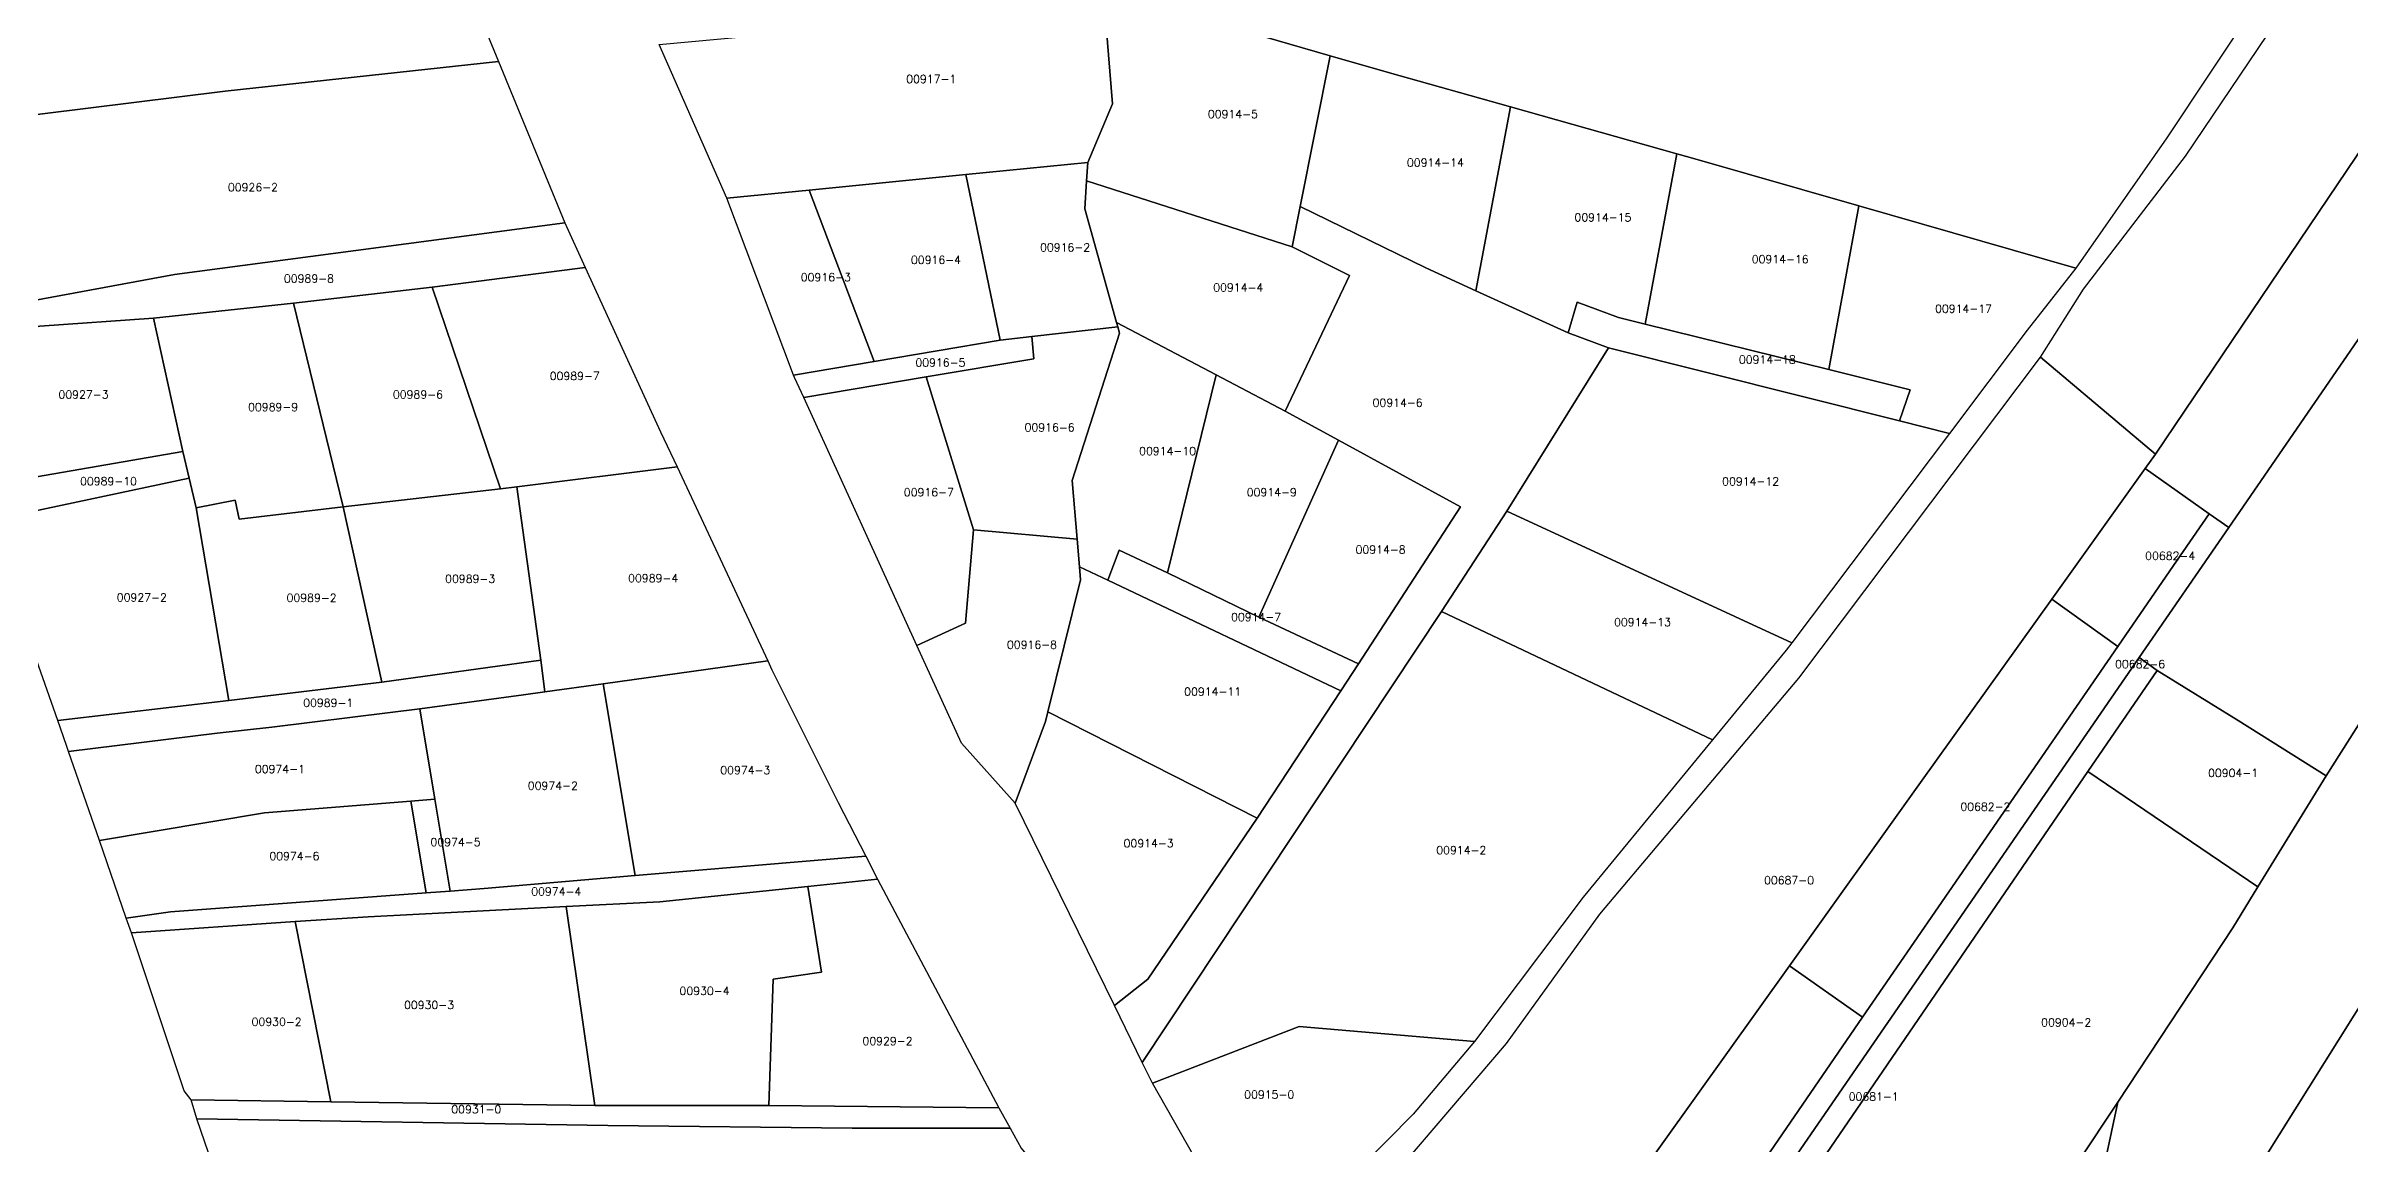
# Model space of a CAD drawing. Header units: metres. Extents: x 7423707 to 7427500, y 4706661 to 4708784.
# Drawn here: x 7424780.4 to 7425068.4, y 4708037 to 4708174.2 of the extents above; entities that cross this region are included whole.
import ezdxf

# ---------------------------------------------------------------- set-up
doc = ezdxf.new("R2010")
doc.units = ezdxf.units.M
doc.layers.add('Numrat_Parcelave', color=7, linetype='Continuous')
doc.layers.add('Parcelat_kadastrale2021', color=7, linetype='Continuous')
doc.styles.get("Standard").update_dxf_attribs({"font": 'simplex.shx'})

msp = doc.modelspace()

# ---------------------------------------------------------------- linework, layer by layer
at = {"layer": 'Parcelat_kadastrale2021'}
for points in [[(7425106.93, 4708254.59), (7425125.19, 4708251.75), (7425099.15, 4708204.91), (7425044.07, 4708123.21), (7425029.71, 4708135.33), (7425035.09, 4708143.86), (7425047.82, 4708160.47), (7425075.05, 4708200.87), (7425098.25, 4708242.02)], [(7425137.08, 4708248.91), (7425136.63, 4708248.18), (7425112.68, 4708206.56), (7425093.12, 4708171.98), (7425053.22, 4708114.06), (7425050.76, 4708115.76), (7425042.79, 4708121.42), (7425044.07, 4708123.21), (7425099.15, 4708204.91), (7425125.19, 4708251.75)], [(7425134.44, 4708198.58), (7425133.81, 4708191.46), (7425100.16, 4708137.86), (7425065.42, 4708083.05), (7425054.42, 4708089.96), (7425044.3, 4708096.21), (7425042.05, 4708097.82), (7425053.22, 4708114.06), (7425093.12, 4708171.98), (7425112.68, 4708206.56), (7425136.63, 4708248.18), (7425137.08, 4708248.91), (7425135.69, 4708224.08)], [(7424749.95, 4708184.35), (7424774.79, 4708187.78), (7424789.23, 4708188.49), (7424808.85, 4708188.82), (7424829.23, 4708191.13), (7424836.98, 4708172.28), (7424802.8, 4708168.58), (7424757.43, 4708162.94), (7424751.89, 4708179.06)], [(7425145.03, 4708174.02), (7425118.64, 4708132.47), (7425054.07, 4708029.48), (7425042.7, 4708009.99), (7425031.47, 4707991.44), (7425033.27, 4708013.76), (7425039.37, 4708042.26), (7425053.73, 4708064.05), (7425056.85, 4708069.14), (7425065.42, 4708083.05), (7425100.16, 4708137.86), (7425133.81, 4708191.46), (7425134.36, 4708187.39)], [(7424913.7, 4708166.99), (7424910.61, 4708159.68), (7424895.39, 4708158.16), (7424875.82, 4708156.21), (7424865.52, 4708155.19), (7424857.05, 4708174.4), (7424882.87, 4708176.78), (7424882.51, 4708187.45), (7424885.47, 4708186.72), (7424912.58, 4708180.82)], [(7424910.61, 4708159.68), (7424913.7, 4708166.99), (7424912.58, 4708180.82), (7424912.55, 4708181.26), (7424940.91, 4708173.01), (7424937.18, 4708154.15), (7424936.18, 4708149.14), (7424910.47, 4708157.38)], [(7425166.42, 4708143.84), (7425159.52, 4708133.69), (7425135.96, 4708098.23), (7425068.88, 4708007.45), (7425054.43, 4708028.93), (7425054.07, 4708029.48), (7425118.64, 4708132.47), (7425145.03, 4708174.02)], [(7424757.43, 4708162.94), (7424802.8, 4708168.58), (7424836.98, 4708172.28), (7424845.26, 4708152.11), (7424796.46, 4708145.68), (7424764.66, 4708139.78)], [(7424940.91, 4708173.01), (7424948.32, 4708170.86), (7424963.44, 4708166.62), (7424959.11, 4708143.64), (7424952.86, 4708146.5), (7424937.18, 4708154.15)], [(7424959.11, 4708143.64), (7424963.44, 4708166.62), (7424984.23, 4708160.77), (7424980.29, 4708139.48), (7424976.94, 4708140.31), (7424971.78, 4708142.21), (7424970.65, 4708138.37)], [(7424910.61, 4708159.68), (7424910.47, 4708157.38), (7424910.26, 4708153.86), (7424914.21, 4708139.66), (7424914.36, 4708139.15), (7424903.65, 4708137.93), (7424899.67, 4708137.48), (7424895.39, 4708158.16)], [(7424985.93, 4708160.29), (7425006.99, 4708154.25), (7425003.23, 4708133.79), (7424980.29, 4708139.48), (7424984.23, 4708160.77)], [(7424895.39, 4708158.16), (7424899.67, 4708137.48), (7424883.92, 4708134.81), (7424875.82, 4708156.21)], [(7424910.26, 4708153.86), (7424910.47, 4708157.38), (7424936.18, 4708149.14), (7424943.35, 4708145.54), (7424935.28, 4708128.61), (7424926.65, 4708133.14), (7424914.21, 4708139.66)], [(7424865.52, 4708155.19), (7424875.82, 4708156.21), (7424883.92, 4708134.81), (7424873.86, 4708133.11)], [(7424917.44, 4708047.23), (7424913.95, 4708054.34), (7424918.12, 4708057.62), (7424931.8, 4708077.72), (7424942.25, 4708093.65), (7424944.45, 4708097.03), (7424957.2, 4708116.63), (7424941.97, 4708124.96), (7424935.28, 4708128.61), (7424943.35, 4708145.54), (7424936.18, 4708149.14), (7424937.18, 4708154.15), (7424952.86, 4708146.5), (7424959.11, 4708143.64), (7424970.65, 4708138.37), (7424975.71, 4708136.52), (7424963, 4708116.11), (7424954.83, 4708103.58)], [(7425034.11, 4708146.46), (7425028.03, 4708138.71), (7425018.31, 4708125.81), (7425012.08, 4708127.38), (7425013.42, 4708131.26), (7425003.23, 4708133.79), (7425006.99, 4708154.25)], [(7424764.66, 4708139.78), (7424796.46, 4708145.68), (7424845.26, 4708152.11), (7424847.82, 4708146.53), (7424828.67, 4708144.11), (7424811.33, 4708142.1), (7424793.83, 4708140.23), (7424779.66, 4708139.2), (7424765.71, 4708136.69)], [(7424847.82, 4708146.53), (7424857.23, 4708126.03), (7424859.3, 4708121.62), (7424839.25, 4708119.14), (7424837.22, 4708118.91), (7424828.67, 4708144.11)], [(7424798.32, 4708120.21), (7424797.53, 4708123.55), (7424793.83, 4708140.23), (7424811.33, 4708142.1), (7424817.57, 4708116.65), (7424804.57, 4708115.1), (7424804.06, 4708117.47), (7424799.2, 4708116.52)], [(7424837.22, 4708118.91), (7424817.57, 4708116.65), (7424811.33, 4708142.1), (7424828.67, 4708144.11)], [(7424970.65, 4708138.37), (7424971.78, 4708142.21), (7424976.94, 4708140.31), (7424980.29, 4708139.48), (7425003.23, 4708133.79), (7425013.42, 4708131.26), (7425012.08, 4708127.38), (7424975.71, 4708136.52)], [(7424771.74, 4708119.1), (7424765.71, 4708136.69), (7424779.66, 4708139.2), (7424793.83, 4708140.23), (7424797.53, 4708123.55)], [(7424914.58, 4708138.36), (7424908.68, 4708119.95), (7424909.3, 4708112.61), (7424896.34, 4708113.76), (7424890.41, 4708132.87), (7424903.89, 4708135.15), (7424903.65, 4708137.93), (7424914.36, 4708139.15)], [(7424908.68, 4708119.95), (7424914.58, 4708138.36), (7424914.36, 4708139.15), (7424914.21, 4708139.66), (7424926.65, 4708133.14), (7424920.59, 4708108.41), (7424914.55, 4708111.23), (7424913.11, 4708107.47), (7424909.6, 4708109.14), (7424909.3, 4708112.61)], [(7424899.67, 4708137.48), (7424903.65, 4708137.93), (7424903.89, 4708135.15), (7424890.41, 4708132.87), (7424875.12, 4708130.3), (7424873.97, 4708132.81), (7424873.86, 4708133.11), (7424883.92, 4708134.81)], [(7425018.31, 4708125.81), (7424998.61, 4708099.66), (7424963, 4708116.11), (7424975.71, 4708136.52), (7425012.08, 4708127.38)], [(7425029.71, 4708135.33), (7425044.07, 4708123.21), (7425042.79, 4708121.42), (7425031.11, 4708105.1), (7425014.71, 4708082.19), (7424998.31, 4708059.29), (7424974.65, 4708026.23), (7424950.99, 4707993.17), (7424934.37, 4708016.15), (7424962.96, 4708049.59), (7424974.63, 4708065.75), (7424999.48, 4708095.23)], [(7424889.26, 4708099.33), (7424875.12, 4708130.3), (7424890.41, 4708132.87), (7424896.34, 4708113.76), (7424895.35, 4708102.11)], [(7424926.65, 4708133.14), (7424935.28, 4708128.61), (7424941.97, 4708124.96), (7424932.02, 4708102.85), (7424920.59, 4708108.41)], [(7424944.45, 4708097.03), (7424932.02, 4708102.85), (7424941.97, 4708124.96), (7424957.2, 4708116.63)], [(7424797.53, 4708123.55), (7424798.32, 4708120.21), (7424773.19, 4708114.88), (7424771.74, 4708119.1)], [(7424776.02, 4708106.66), (7424773.19, 4708114.88), (7424798.32, 4708120.21), (7424799.2, 4708116.52), (7424803.26, 4708092.44), (7424781.89, 4708089.93)], [(7424842.25, 4708097.48), (7424822.39, 4708094.73), (7424817.57, 4708116.65), (7424837.22, 4708118.91), (7424839.25, 4708119.14)], [(7424850.04, 4708094.54), (7424842.78, 4708093.53), (7424842.25, 4708097.48), (7424839.25, 4708119.14), (7424859.3, 4708121.62), (7424870.62, 4708097.4)], [(7425031.11, 4708105.1), (7425042.79, 4708121.42), (7425050.76, 4708115.76), (7425046.32, 4708109.31), (7425039.36, 4708099.2)], [(7424803.26, 4708092.44), (7424799.2, 4708116.52), (7424804.06, 4708117.47), (7424804.57, 4708115.1), (7424817.57, 4708116.65), (7424822.39, 4708094.73)], [(7424905.33, 4708089.83), (7424901.54, 4708079.61), (7424894.85, 4708087.1), (7424889.26, 4708099.33), (7424895.35, 4708102.11), (7424896.34, 4708113.76), (7424909.3, 4708112.61), (7424909.6, 4708109.14), (7424909.73, 4708107.53), (7424905.62, 4708091.03)], [(7424997.9, 4708098.72), (7424988.7, 4708087.53), (7424954.83, 4708103.58), (7424963, 4708116.11), (7424998.61, 4708099.66)], [(7425053.22, 4708114.06), (7425042.05, 4708097.82), (7424960.88, 4707979.97), (7424959.04, 4707982.34), (7424983.44, 4708017.87), (7425007.45, 4708052.86), (7425023.41, 4708076.03), (7425039.36, 4708099.2), (7425046.32, 4708109.31), (7425050.76, 4708115.76)], [(7424913.11, 4708107.47), (7424914.55, 4708111.23), (7424920.59, 4708108.41), (7424932.02, 4708102.85), (7424944.45, 4708097.03), (7424942.25, 4708093.65)], [(7424905.62, 4708091.03), (7424909.73, 4708107.53), (7424909.6, 4708109.14), (7424913.11, 4708107.47), (7424942.25, 4708093.65), (7424931.8, 4708077.72)], [(7424998.31, 4708059.29), (7425014.71, 4708082.19), (7425031.11, 4708105.1), (7425039.36, 4708099.2), (7425023.41, 4708076.03), (7425007.45, 4708052.86)], [(7424937.04, 4708051.69), (7424918.71, 4708044.64), (7424917.44, 4708047.23), (7424954.83, 4708103.58), (7424988.7, 4708087.53), (7424972.54, 4708067.89), (7424958.97, 4708049.84)], [(7424783.24, 4708086.06), (7424782.98, 4708086.84), (7424781.89, 4708089.93), (7424803.26, 4708092.44), (7424822.39, 4708094.73), (7424842.25, 4708097.48), (7424842.78, 4708093.53), (7424840.11, 4708093.16), (7424827.12, 4708091.42), (7424823.44, 4708090.93), (7424808.63, 4708089.13), (7424801.8, 4708088.35)], [(7424871.15, 4708096.26), (7424879.43, 4708079.7), (7424882.88, 4708072.99), (7424854.05, 4708070.56), (7424850.04, 4708094.54), (7424870.62, 4708097.4)], [(7424960.88, 4707979.97), (7425042.05, 4708097.82), (7425044.3, 4708096.21), (7425035.62, 4708083.56), (7425002.39, 4708035.07), (7424973.25, 4707992.64), (7424962.61, 4707977.21)], [(7425044.3, 4708096.21), (7425054.42, 4708089.96), (7425065.42, 4708083.05), (7425056.85, 4708069.14), (7425035.62, 4708083.56)], [(7424840.11, 4708093.16), (7424842.78, 4708093.53), (7424850.04, 4708094.54), (7424854.05, 4708070.56), (7424835.17, 4708068.97), (7424830.93, 4708068.61), (7424829.01, 4708080.11), (7424827.12, 4708091.42)], [(7424783.24, 4708086.06), (7424801.8, 4708088.35), (7424808.63, 4708089.13), (7424823.44, 4708090.93), (7424827.12, 4708091.42), (7424829.01, 4708080.11), (7424826.01, 4708079.87), (7424807.71, 4708078.39), (7424787.09, 4708074.94)], [(7424901.54, 4708079.61), (7424905.33, 4708089.83), (7424905.62, 4708091.03), (7424931.8, 4708077.72), (7424918.12, 4708057.62), (7424913.95, 4708054.34)], [(7425053.73, 4708064.05), (7425039.37, 4708042.26), (7425024.51, 4708019.87), (7425002.39, 4708035.07), (7425035.62, 4708083.56), (7425056.85, 4708069.14)], [(7424790.44, 4708065.26), (7424787.09, 4708074.94), (7424807.71, 4708078.39), (7424826.01, 4708079.87), (7424827.92, 4708068.41), (7424795.97, 4708066.02)], [(7424830.93, 4708068.61), (7424827.92, 4708068.41), (7424826.01, 4708079.87), (7424829.01, 4708080.11)], [(7424875.63, 4708069.2), (7424857.14, 4708067.28), (7424845.44, 4708066.69), (7424820.68, 4708065.43), (7424811.55, 4708064.81), (7424791.08, 4708063.41), (7424790.44, 4708065.26), (7424795.97, 4708066.02), (7424827.92, 4708068.41), (7424830.93, 4708068.61), (7424835.17, 4708068.97), (7424854.05, 4708070.56), (7424882.88, 4708072.99), (7424884.36, 4708070.1)], [(7424875.63, 4708069.2), (7424884.36, 4708070.1), (7424899.51, 4708041.56), (7424870.75, 4708041.82), (7424871.32, 4708057.63), (7424877.35, 4708058.49)], [(7424857.14, 4708067.28), (7424875.63, 4708069.2), (7424877.35, 4708058.49), (7424871.32, 4708057.63), (7424870.75, 4708041.82), (7424850.36, 4708041.83), (7424849, 4708041.85), (7424845.44, 4708066.69)], [(7424791.08, 4708063.41), (7424811.55, 4708064.81), (7424816.02, 4708042.3), (7424798.57, 4708042.53), (7424797.69, 4708043.68)], [(7424811.55, 4708064.81), (7424820.68, 4708065.43), (7424845.44, 4708066.69), (7424849, 4708041.85), (7424816.02, 4708042.3)], [(7424950.99, 4707993.17), (7424974.65, 4708026.23), (7424998.31, 4708059.29), (7425007.45, 4708052.86), (7424983.44, 4708017.87), (7424959.04, 4707982.34), (7424958.32, 4707983.3)], [(7424918.71, 4708044.64), (7424937.04, 4708051.69), (7424958.97, 4708049.84), (7424951.31, 4708040.77), (7424932.01, 4708021.21)], [(7424870.75, 4708041.82), (7424899.51, 4708041.56), (7424900.92, 4708039.01), (7424881.19, 4708039.01), (7424850.62, 4708039.36), (7424799.27, 4708040.16), (7424798.57, 4708042.53), (7424816.02, 4708042.3), (7424849, 4708041.85), (7424850.36, 4708041.83)], [(7425018.37, 4707970.55), (7424999.91, 4707982.71), (7425017.39, 4708009.27), (7425024.51, 4708019.87), (7425039.37, 4708042.26), (7425033.27, 4708013.76), (7425031.47, 4707991.44)], [(7424799.27, 4708040.16), (7424850.62, 4708039.36), (7424881.19, 4708039.01), (7424900.92, 4708039.01), (7424902.31, 4708036.5), (7424907.06, 4708030.68), (7424913.6, 4708021.33), (7424910.97, 4708021.26), (7424900.27, 4708021), (7424883, 4708020.96), (7424865.41, 4708020.95), (7424848.35, 4708020.94), (7424841.51, 4708020.9), (7424828.61, 4708021.01), (7424812.28, 4708021.01), (7424807.79, 4708020.48), (7424806.09, 4708020.27)]]:
    msp.add_lwpolyline(points, close=True, dxfattribs=at)
msp.add_lwpolyline([(7425073.13, 4708204.33), (7425045.47, 4708162.75), (7425034.11, 4708146.46), (7425006.99, 4708154.25), (7424985.93, 4708160.29), (7424984.23, 4708160.77), (7424963.44, 4708166.62), (7424948.32, 4708170.86), (7424940.91, 4708173.01), (7424912.55, 4708181.26)], dxfattribs=at)

# ---------------------------------------------------------------- texts
at = {"layer": 'Numrat_Parcelave'}
for s, p in [('00917-1', (7424887.93, 4708169.6)), ('00914-5', (7424925.63, 4708165.21)), ('00914-14', (7424950.51, 4708159.16)), ('00926-2', (7424803.15, 4708156.07)), ('00914-15', (7424971.45, 4708152.31)), ('00916-4', (7424888.52, 4708147)), ('00916-2', (7424904.66, 4708148.56)), ('00914-16', (7424993.61, 4708147.09)), ('00989-8', (7424810.15, 4708144.66)), ('00916-3', (7424874.75, 4708144.83)), ('00914-4', (7424926.3, 4708143.55)), ('00914-17', (7425016.52, 4708140.9)), ('00989-7', (7424843.37, 4708132.49)), ('00916-5', (7424889.07, 4708134.17)), ('00914-18', (7424992, 4708134.54)), ('00927-3', (7424781.97, 4708130.17)), ('00989-6', (7424823.77, 4708130.18)), ('00989-9', (7424805.67, 4708128.61)), ('00914-6', (7424946.22, 4708129.15)), ('00916-6', (7424902.72, 4708126.06)), ('00914-10', (7424917.04, 4708123.11)), ('00989-10', (7424784.67, 4708119.34)), ('00914-12', (7424989.91, 4708119.32)), ('00916-7', (7424887.63, 4708117.96)), ('00914-9', (7424930.49, 4708117.97)), ('00914-8', (7424944.09, 4708110.8)), ('00682-4', (7425042.78, 4708110.02)), ('00989-3', (7424830.3, 4708107.15)), ('00989-4', (7424853.17, 4708107.23)), ('00927-2', (7424789.26, 4708104.82)), ('00989-2', (7424810.48, 4708104.77)), ('00914-7', (7424928.53, 4708102.37)), ('00914-13', (7424976.4, 4708101.73)), ('00916-8', (7424900.52, 4708098.91)), ('00682-6', (7425039.02, 4708096.49)), ('00914-11', (7424922.67, 4708093.05)), ('00989-1', (7424812.56, 4708091.65)), ('00974-1', (7424806.52, 4708083.38)), ('00974-2', (7424840.63, 4708081.29)), ('00974-3', (7424864.69, 4708083.24)), ('00904-1', (7425050.64, 4708082.89)), ('00682-2', (7425019.68, 4708078.67)), ('00974-6', (7424808.33, 4708072.5)), ('00974-5', (7424828.47, 4708074.25)), ('00914-3', (7424915.1, 4708074.1)), ('00914-2', (7424954.18, 4708073.24)), ('00687-0', (7424995.14, 4708069.49)), ('00974-4', (7424841.06, 4708068.08)), ('00930-4', (7424859.59, 4708055.66)), ('00930-2', (7424806.11, 4708051.79)), ('00930-3', (7424825.16, 4708053.9)), ('00929-2', (7424882.46, 4708049.39)), ('00904-2', (7425029.78, 4708051.72)), ('00931-0', (7424831.07, 4708040.86)), ('00915-0', (7424930.17, 4708042.7)), ('00681-1', (7425005.72, 4708042.45))]:
    msp.add_text(s, height=1, dxfattribs=at).set_placement(p)

doc.saveas('drawing.dxf')
